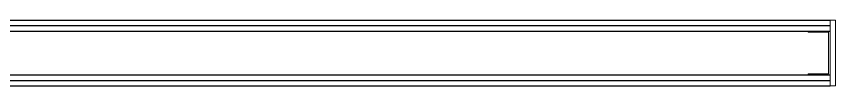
# Model space of a CAD drawing. Header units: inches. Extents: x -772 to 6765, y -813 to 4093.
# Drawn here: x 118.7 to 304.1, y 417.5 to 432.5 of the extents above; entities that cross this region are included whole.
import ezdxf

# ---------------------------------------------------------------- set-up
doc = ezdxf.new("R2010")
doc.units = ezdxf.units.IN
doc.header["$MEASUREMENT"] = 0
doc.layers.add('FHM_BEYAZ ALÇIPAN', color=7, linetype='Continuous')
doc.layers.add('Sedef İnşaat_Beyaz Alçıpanel', color=7, linetype='Continuous', lineweight=18)
doc.layers.add('Sedef İnşaat_KDP100', color=40, linetype='Continuous', lineweight=18)

# ---------------------------------------------------------------- blocks, each defined once
blk = doc.blocks.new('KDP 100')
at = {"layer": 'Sedef İnşaat_KDP100', "linetype": 'Continuous'}
blk.add_lwpolyline([(5, 9.7), (0.35, 9.7), (0.35, 0.3), (5, 0.3), (5, 0), (0, 0), (0, 10), (5, 10)], close=True, dxfattribs=at)

msp = doc.modelspace()

# ---------------------------------------------------------------- linework, layer by layer
at = {"layer": 'FHM_BEYAZ ALÇIPAN'}
for points in [[(-40, 432.5), (303.786, 432.5)], [(-40, 431.25), (303.786, 431.25)], [(-40, 430), (303.786, 430)], [(-40, 420), (303.786, 420)], [(-40, 418.75), (303.786, 418.75)], [(-40, 417.5), (303.786, 417.5)]]:
    msp.add_lwpolyline(points, dxfattribs=at)
at = {"layer": 'Sedef İnşaat_Beyaz Alçıpanel'}
msp.add_lwpolyline([(303.786, 417.5), (303.786, 432.5), (305.036, 432.5), (305.036, 417.5), (303.786, 417.5)], dxfattribs=at)

# ---------------------------------------------------------------- block references
at = {"layer": 'Sedef İnşaat_KDP100', "rotation": 180}
msp.add_blockref('KDP 100', (303.786, 430), dxfattribs=at)

doc.saveas('drawing.dxf')
